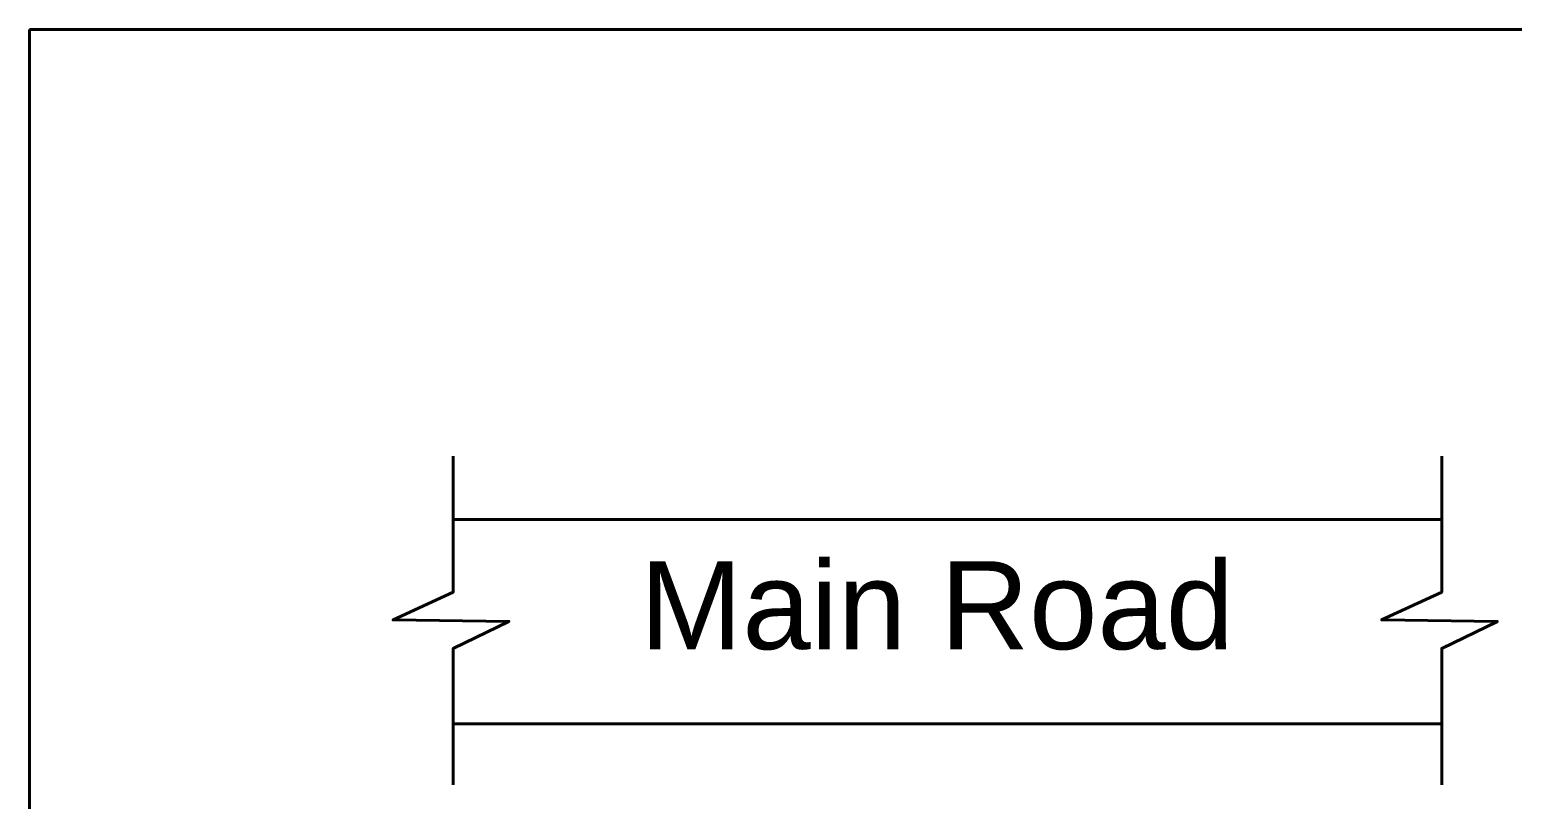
# Model space of a CAD drawing. Header units: inches. Extents: x -6918 to 21732, y -6368 to 1797.
# Drawn here: x 18225 to 19237, y -3744 to -3219 of the extents above; entities that cross this region are included whole.
import ezdxf

# ---------------------------------------------------------------- set-up
doc = ezdxf.new("R2010")
doc.units = ezdxf.units.IN
doc.header["$MEASUREMENT"] = 0
doc.layers.add('LINE', color=250, linetype='Continuous', lineweight=15)
doc.layers.add('Raling', color=1, linetype='Continuous', lineweight=15)
doc.styles.get("Standard").update_dxf_attribs({"font": 'arial.ttf'})

msp = doc.modelspace()

# ---------------------------------------------------------------- linework, layer by layer
at = {"layer": 'LINE', "color": 251, "linetype": 'ByBlock', "lineweight": 40, "true_color": 0x67696c}
for p, q in [((18514.1, -3552.8), (19188.6, -3552.8)), ((18514.1, -3692.3), (19188.6, -3692.3))]:
    msp.add_line(p, q, dxfattribs=at)
at = {"layer": 'LINE', "color": 251, "linetype": 'Continuous', "lineweight": 40, "true_color": 0x67696c}
for points in [[(18514.1, -3733.9), (18514.1, -3640.9), (18552.1, -3622.4), (18473.1, -3621.4), (18514.1, -3602.4), (18514.1, -3509.6)], [(19188.6, -3733.9), (19188.6, -3640.9), (19226.6, -3622.4), (19147.6, -3621.4), (19188.6, -3602.4), (19188.6, -3509.6)]]:
    msp.add_lwpolyline(points, dxfattribs=at)
at = {"layer": 'Raling', "color": 18, "lineweight": 40, "true_color": 0x000000}
msp.add_lwpolyline([(18225.1, -3218.7), (21731.9, -3218.7), (21731.9, -6176.6), (18225.1, -6176.6)], close=True, dxfattribs=at)

# ---------------------------------------------------------------- texts
at = {"layer": 'LINE', "color": 251, "linetype": 'ByBlock', "lineweight": 40, "true_color": 0x67696c, "insert": (18641.6, -3581.4), "char_height": 60, "attachment_point": 1}
msp.add_mtext_dynamic_manual_height_columns('Main Road', width=531.334, gutter_width=60, heights=[102.9], dxfattribs=at)

doc.saveas('drawing.dxf')
